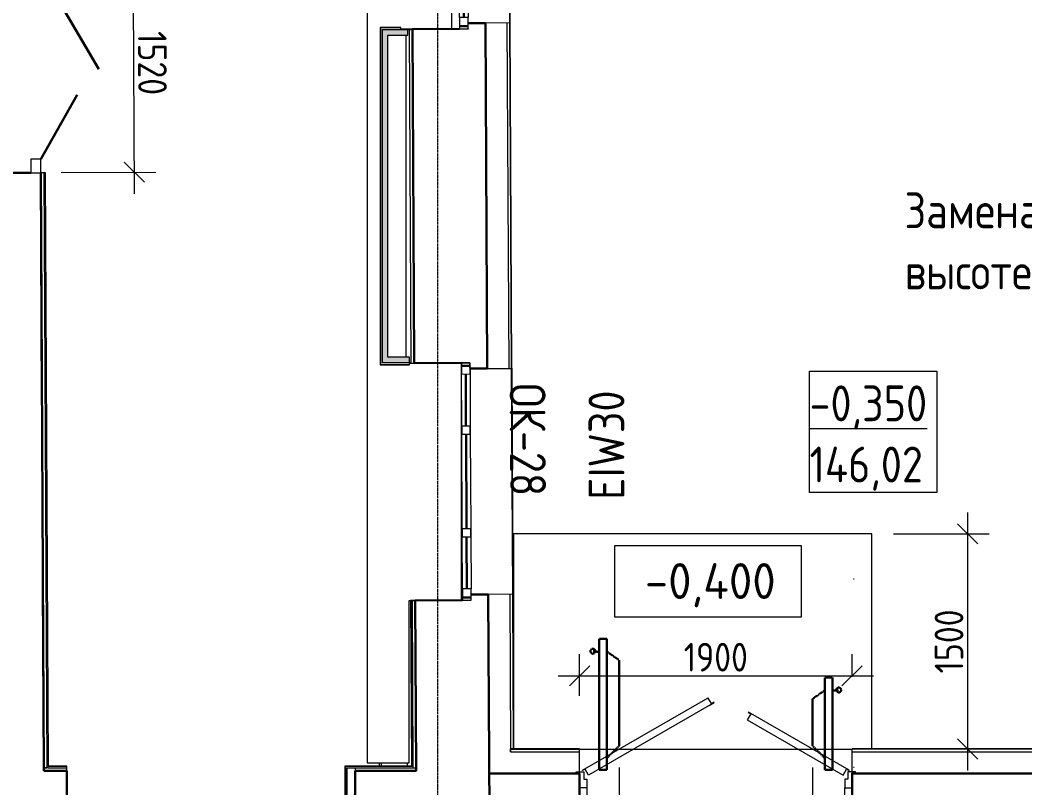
# Model space of a CAD drawing. Header units: millimetres. Extents: x 504091 to 2165846, y 135022 to 442887.
# Drawn here: x 1400237 to 1407246, y 325333 to 330686 of the extents above; entities that cross this region are included whole.
import ezdxf

# ---------------------------------------------------------------- set-up
doc = ezdxf.new("R2010")
doc.units = ezdxf.units.MM
for name, pattern in [('ADSK_Линия сетки', [25, 20, -2.5, 0, -2.5]), ('ADSK_Штриховая_ш3 п1_5', [4.5, 3, -1.5]), ('осеваяX2', [4, 2.5, -0.5, 0.5, -0.5])]:
    doc.linetypes.add(name, pattern=pattern)
doc.layers.get('Defpoints').update_dxf_attribs({"color": 255})
for name, color, linetype, lineweight in [('_ Окна', 7, 'Continuous', 30), ('Аннотация', 7, 'Continuous', 9), ('Двери', 7, 'Continuous', 20), ('Марки окон', 7, 'Continuous', 20), ('Окна', 7, 'Continuous', 18), ('Оси', 165, 'осеваяX2', 13), ('отметки', 7, 'Continuous', 20), ('Перекрытие', 7, 'Continuous', 18), ('размеры', 7, 'Continuous', 9), ('Стены внутренние', 7, 'Continuous', 18), ('Стены наружные', 7, 'Continuous', 18), ('Стены несущие', 7, 'Continuous', 30), ('Стены отделка', 7, 'Continuous', 30), ('Стены штриховка', 7, 'Continuous', 18)]:
    doc.layers.add(name, color=color, linetype=linetype, lineweight=lineweight)
doc.layers.add('Линии', color=7, linetype='Continuous', lineweight=9, true_color=0x00a600)
doc.styles.add('GOST Common_2', font='GOST_Common.ttf', dxfattribs={"width": 0.9, "height": 200})
doc.styles.add('GOST Common_3', font='GOST_Common.ttf', dxfattribs={"height": 250})
doc.styles.add('GOST Common_4', font='GOST_Common.ttf', dxfattribs={"width": 0.9, "height": 200})
doc.dimstyles.new('ADSK_Основной_2_мм', dxfattribs={"dimscale": 304.8, "dimtxt": 201.142999, "dimasz": 0.463911, "dimexe": 0.492126, "dimexo": 0.492126, "dimgap": 0.098425, "dimtad": 1, "dimrnd": 0.01, "dimdsep": 46, "dimtxsty": 'GOST Common_4', "dimblk1": 'OBLIQUE', "dimblk2": 'OBLIQUE', "dimsah": 1, "dimcen": 0.09, "dimdle": 0.492126, "dimazin": 2, "dimtfac": 1, "dimtdec": 4, "dimtix": 1, "dimtmove": 0, "dimatfit": 3, "dimfxl": 0, "dimtvp": 1, "dimtolj": 1, "dimtzin": 0, "dimlwd": 20, "dimlwe": 20, "dimarcsym": 0})

# ---------------------------------------------------------------- blocks, each defined once
blk = doc.blocks.new('dver-dpmo-260 - ДН_ 21-19 неравноп__ левая 300х1600 ДН-4п-2649260-План 1-го этажа')
at = {"layer": 'Двери'}
for p, q in [((965.2, 1608.3), (960.2, 1608.3)), ((-930.5, 276.7), (-54.1, 782.7)), ((-54.1, 782.7), (-52.6, 780.1)), ((-30.6, 742), (-52.6, 780.1)), ((-45.9, 728.5), (-887.7, 242.5)), ((-45.9, 728.5), (-11.2, 748.5)), ((-13.2, 752), (-30.6, 742)), ((-11.2, 748.5), (-13.2, 752)), ((243.1, 670.1), (219.1, 628.5)), ((227.3, 682.7), (225.8, 680.1)), ((225.8, 680.1), (243.1, 670.1)), ((930.5, 276.7), (227.3, 682.7)), ((219.1, 628.5), (887.7, 242.5)), ((-911.7, 284.1), (-929, 274.1)), ((-887.7, 242.5), (-911.7, 284.1)), ((887.7, 242.5), (911.7, 284.1)), ((911.7, 284.1), (929, 274.1)), ((960.2, 297.8), (965.2, 297.8)), ((-975, 267), (-920, 267)), ((-975, 255), (-975, 267)), ((-950, 255), (-975, 255)), ((-950, 154), (-950, 255)), ((-929, 274.1), (-930.5, 276.7)), ((-920, 267), (-920, 214)), ((-920, 214), (-899, 214)), ((-899, 214), (-899, 154)), ((899, 214), (899, 154)), ((920, 214), (899, 214)), ((920, 267), (920, 214)), ((975, 267), (920, 267)), ((929, 274.1), (930.5, 276.7)), ((950, 255), (975, 255)), ((950, 154), (950, 255)), ((975, 255), (975, 267)), ((-899, 154), (-950, 154)), ((899, 154), (950, 154))]:
    blk.add_line(p, q, dxfattribs=at)
blk = doc.blocks.new('Дверь-Alumark_двупольная с глухим окном_S70 - 1520х2200 _алюм_ост_ Д11п-6529393-План 1-го этажа')
at = {"layer": 'Двери', "lineweight": 30}
for p, q in [((-540, 240), (165.8, 647.5)), ((790, 240), (344, 497.5))]:
    blk.add_line(p, q, dxfattribs=at)
at = {"layer": 'Двери'}
for p, q in [((-635, 240), (-635, 170)), ((-540, 240), (-635, 240)), ((-540, 170), (-540, 240)), ((790, 240), (790, 170)), ((885, 240), (790, 240)), ((885, 170), (885, 240)), ((-635, 170), (-540, 170)), ((790, 170), (885, 170))]:
    blk.add_line(p, q, dxfattribs=at)
blk = doc.blocks.new('окно трехпол с фрамугой - 1615-2300_h___нов_ ок-28 ЕIW30-6253197-План 1-го этажа')
at = {"layer": '_ Окна', "lineweight": 18}
for p, q in [((-827.5, 75), (-827.5, 135)), ((-827.5, 135), (-747.5, 135)), ((-747.5, 75), (-827.5, 75)), ((-747.5, 135), (-747.5, 75)), ((-387.5, 75), (-387.5, 135)), ((-387.5, 135), (-327.5, 135)), ((-327.5, 75), (-387.5, 75)), ((-327.5, 135), (-327.5, 75)), ((327.5, 75), (327.5, 135)), ((327.5, 135), (387.5, 135)), ((387.5, 75), (327.5, 75)), ((387.5, 135), (387.5, 75)), ((747.5, 135), (747.5, 75)), ((827.5, 135), (747.5, 135)), ((747.5, 75), (827.5, 75)), ((827.5, 75), (827.5, 135))]:
    blk.add_line(p, q, dxfattribs=at)
at = {"layer": '_ Окна'}
for p, q in [((-807.5, 75), (-807.5, 135)), ((-747.5, 105), (-387.5, 105)), ((-327.5, 105), (327.5, 105)), ((387.5, 105), (747.5, 105)), ((807.5, 75), (807.5, 135))]:
    blk.add_line(p, q, dxfattribs=at)
at = {"layer": 'Окна'}
for p, q in [((-827.5, 135), (-827.5, 75)), ((-747.5, 135), (-827.5, 135)), ((-827.5, 75), (-747.5, 75)), ((-747.5, 135), (-387.5, 135)), ((-387.5, 75), (-747.5, 75)), ((-327.5, 135), (-387.5, 135)), ((-387.5, 75), (-327.5, 75)), ((-327.5, 135), (327.5, 135)), ((327.5, 75), (-327.5, 75)), ((387.5, 135), (327.5, 135)), ((327.5, 75), (387.5, 75)), ((387.5, 135), (747.5, 135)), ((747.5, 75), (387.5, 75)), ((827.5, 135), (747.5, 135)), ((747.5, 75), (827.5, 75)), ((827.5, 75), (827.5, 135))]:
    blk.add_line(p, q, dxfattribs=at)
blk = doc.blocks.new('окно трехпол с фрамугой - 1615-2300_h___нов_ ок-13-2116291-План 1-го этажа')
at = {"layer": '_ Окна', "lineweight": 18}
for p, q in [((-827.5, 75), (-827.5, 135)), ((-827.5, 135), (-747.5, 135)), ((-747.5, 75), (-827.5, 75)), ((-747.5, 135), (-747.5, 75)), ((-387.5, 75), (-387.5, 135)), ((-387.5, 135), (-327.5, 135)), ((-327.5, 75), (-387.5, 75)), ((-327.5, 135), (-327.5, 75)), ((327.5, 75), (327.5, 135)), ((327.5, 135), (387.5, 135)), ((387.5, 75), (327.5, 75)), ((387.5, 135), (387.5, 75)), ((747.5, 135), (747.5, 75)), ((827.5, 135), (747.5, 135)), ((747.5, 75), (827.5, 75)), ((827.5, 75), (827.5, 135))]:
    blk.add_line(p, q, dxfattribs=at)
at = {"layer": '_ Окна'}
for p, q in [((-807.5, 75), (-807.5, 135)), ((-747.5, 105), (-387.5, 105)), ((-327.5, 105), (327.5, 105)), ((387.5, 105), (747.5, 105)), ((807.5, 75), (807.5, 135))]:
    blk.add_line(p, q, dxfattribs=at)
at = {"layer": 'Окна'}
for p, q in [((-827.5, 135), (-827.5, 75)), ((-747.5, 135), (-827.5, 135)), ((-827.5, 75), (-747.5, 75)), ((-747.5, 135), (-387.5, 135)), ((-387.5, 75), (-747.5, 75)), ((-327.5, 135), (-387.5, 135)), ((-387.5, 75), (-327.5, 75)), ((-327.5, 135), (327.5, 135)), ((327.5, 75), (-327.5, 75)), ((387.5, 135), (327.5, 135)), ((327.5, 75), (387.5, 75)), ((387.5, 135), (747.5, 135)), ((747.5, 75), (387.5, 75)), ((827.5, 135), (747.5, 135)), ((747.5, 75), (827.5, 75)), ((827.5, 75), (827.5, 135))]:
    blk.add_line(p, q, dxfattribs=at)
blk = doc.blocks.new('Высотные отметки - Рамка-12095-План 1-го этажа')
at = {"layer": 'Аннотация', "lineweight": 20}
for p, q in [((-6.5, 0), (-6.5, 5)), ((-6.5, 5), (6.5, 5)), ((6.5, 5), (6.5, 0)), ((6.5, 0), (-6.5, 0))]:
    blk.add_line(p, q, dxfattribs=at)
blk = doc.blocks.new('_Oblique')
at = {"color": 0, "linetype": 'ByBlock', "lineweight": -2}
blk.add_line((-0.5, -0.5), (0.5, 0.5), dxfattribs=at)
blk = doc.blocks.new('*D2755')
at = {"layer": 'Defpoints', "color": 0, "lineweight": 20, "transparency": 16777216}
for p in [(1400399.9, 331141.9), (1401025.8, 331145.1), (1400373.8, 329621.7)]:
    blk.add_point(p, dxfattribs=at)
at = {"layer": 'размеры', "color": 0, "transparency": 16777216}
for p, q in [((1401034.4, 329475.1), (1401025.1, 331295.1)), ((1400549.9, 331142.6), (1401175.8, 331145.8)), ((1400523.8, 329622.5), (1401183.6, 329625.9))]:
    blk.add_line(p, q, dxfattribs=at)
at = {"layer": 'размеры', "color": 0, "transparency": 16777216, "xscale": 141.4, "yscale": 141.4, "zscale": 141.4}
for p, rotation in [((1401025.8, 331145.1), 90.29450663411957), ((1401033.6, 329625.1), 270.2945066341196)]:
    blk.add_blockref('_Oblique', p, dxfattribs=dict(at, rotation=rotation))
at = {"layer": 'размеры', "color": 0, "lineweight": 20, "transparency": 16777216, "insert": (1401159.7, 330385.7), "char_height": 200, "width": 560.473, "attachment_point": 5, "rotation": 270.29451, "style": 'GOST Common_4'}
blk.add_mtext('\\A1;1520', dxfattribs=at)
blk = doc.blocks.new('*D2713')
at = {"layer": 'Defpoints', "color": 0, "lineweight": 20, "transparency": 16777216}
for p in [(1406178.7, 327103.9), (1406846.9, 325603.9), (1406946.9, 325603.9)]:
    blk.add_point(p, dxfattribs=at)
at = {"layer": 'размеры', "color": 0, "transparency": 16777216}
for p, q in [((1406846.9, 327253.9), (1406846.9, 325453.9)), ((1406328.7, 327103.9), (1406996.9, 327103.9)), ((1406796.9, 325603.9), (1406696.9, 325603.9))]:
    blk.add_line(p, q, dxfattribs=at)
at = {"layer": 'размеры', "color": 0, "transparency": 16777216, "xscale": 141.4, "yscale": 141.4, "zscale": 141.4}
for p, rotation in [((1406846.9, 327103.9), 90), ((1406846.9, 325603.9), 270)]:
    blk.add_blockref('_Oblique', p, dxfattribs=dict(at, rotation=rotation))
at = {"layer": 'размеры', "color": 0, "lineweight": 20, "transparency": 16777216, "insert": (1406716.9, 326353.9), "char_height": 200, "width": 560.473, "attachment_point": 5, "rotation": 90, "style": 'GOST Common_4'}
blk.add_mtext('\\A1;1500', dxfattribs=at)
blk = doc.blocks.new('*D2720')
at = {"layer": 'Defpoints', "color": 0, "lineweight": 20, "transparency": 16777216}
for p in [(1404415.3, 325625.7), (1405765.3, 325625.7), (1405765.3, 324125.6)]:
    blk.add_point(p, dxfattribs=at)
at = {"layer": 'размеры', "color": 0, "transparency": 16777216}
for p, q in [((1404415.3, 325475.7), (1404415.3, 323975.6)), ((1405765.3, 325475.7), (1405765.3, 323975.6)), ((1404265.3, 324125.6), (1405915.3, 324125.6))]:
    blk.add_line(p, q, dxfattribs=at)
at = {"layer": 'размеры', "color": 0, "transparency": 16777216, "xscale": 141.4, "yscale": 141.4, "zscale": 141.4, "rotation": 180}
blk.add_blockref('_Oblique', (1404415.3, 324125.6), dxfattribs=at)
at = {"layer": 'размеры', "color": 0, "transparency": 16777216, "xscale": 141.4, "yscale": 141.4, "zscale": 141.4}
blk.add_blockref('_Oblique', (1405765.3, 324125.6), dxfattribs=at)
at = {"layer": 'размеры', "color": 0, "lineweight": 20, "transparency": 16777216, "char_height": 200, "width": 1251.859, "attachment_point": 5, "style": 'GOST Common_4'}
for s, insert in [('\\A1;1350', (1405090.3, 324255.6)), ('\\A1;"в свету"', (1405090.3, 323965.6))]:
    blk.add_mtext(s, dxfattribs=dict(at, insert=insert))
blk = doc.blocks.new('*D2726')
at = {"layer": 'Defpoints', "color": 0, "lineweight": 20, "transparency": 16777216}
for p in [(1406040.3, 326114), (1406040.3, 325957.9), (1404140.3, 325825.6)]:
    blk.add_point(p, dxfattribs=at)
at = {"layer": 'размеры', "color": 0, "transparency": 16777216}
for p, q in [((1404140.3, 325975.6), (1404140.3, 326264)), ((1406040.3, 326107.9), (1406040.3, 326264)), ((1403990.3, 326114), (1406190.3, 326114))]:
    blk.add_line(p, q, dxfattribs=at)
at = {"layer": 'размеры', "color": 0, "transparency": 16777216, "xscale": 141.4, "yscale": 141.4, "zscale": 141.4, "rotation": 180}
blk.add_blockref('_Oblique', (1404140.3, 326114), dxfattribs=at)
at = {"layer": 'размеры', "color": 0, "transparency": 16777216, "xscale": 141.4, "yscale": 141.4, "zscale": 141.4}
blk.add_blockref('_Oblique', (1406040.3, 326114), dxfattribs=at)
at = {"layer": 'размеры', "color": 0, "lineweight": 20, "transparency": 16777216, "insert": (1405090.3, 326244), "char_height": 200, "width": 560.473, "attachment_point": 5, "style": 'GOST Common_4'}
blk.add_mtext('\\A1;1900', dxfattribs=at)

msp = doc.modelspace()

# ---------------------------------------------------------------- hatches: boundary and pattern name
at = {"layer": 'Стены внутренние'}
for points in [[(1402761.6703, 328335.1), (1402801.6703, 328335.1), (1402801.6703, 330621.0429), (1402761.6703, 330621.0429), (1402761.6703, 328553.2085)], [(1402913.39, 330581.0429), (1402941.3903, 330581.0429), (1402941.3903, 330621.0429), (1402801.6703, 330621.0429), (1402801.6703, 330581.0429), (1402913.3278, 330581.0429)], [(1402761.6703, 328295.1), (1402952.8062, 328295.1), (1402952.8062, 328335.1), (1402761.6703, 328335.1), (1402761.6703, 328312.0123)]]:
    msp.add_hatch(color=256, dxfattribs=at).paths.add_polyline_path(points)
at = {"layer": 'Стены внутренние', "lineweight": 9}
h = msp.add_hatch(dxfattribs=at)
h.set_pattern_fill('ANSI34', color=256, scale=20, style=0)
h.set_pattern_definition([(45, (1368096.43, 304821.34), (-269.4077, 269.4077), []), (45, (1368186.23, 304821.34), (-269.4077, 269.4077), []), (45, (1368276.04, 304821.34), (-269.4077, 269.4077), []), (45, (1368365.84, 304821.34), (-269.4077, 269.4077), [])])
h.paths.add_polyline_path([(1402514.5848, 325472.6858), (1402574.5848, 325472.6858), (1402574.5848, 324942.6858), (1402614.5848, 324942.6858), (1402614.5848, 323510.6858), (1402514.5848, 323510.6858)])

# ---------------------------------------------------------------- linework, layer by layer
at = {"layer": 'Аннотация', "lineweight": 9, "flags": 128}
msp.add_lwpolyline([(1405743.8864, 328239.0197), (1406631.2864, 328239.0197), (1406631.2864, 327392.0197), (1405743.8864, 327392.0197)], close=True, dxfattribs=at)
at = {"layer": 'Линии', "color": 7, "linetype": 'ADSK_Штриховая_ш3 п1_5', "lineweight": 30}
for p, q in [((1404330.2939, 326372.084), (1404277.2939, 326372.8099)), ((1404277.2939, 326372.8099), (1404277.2939, 325459.7243)), ((1404330.2939, 325458.9984), (1404330.2939, 326372.084)), ((1404277.2939, 326280.3781), (1404232.5893, 326285.5263)), ((1404330.2939, 326283.1621), (1404415.2939, 326223.6445)), ((1404415.2939, 326223.6445), (1404415.2939, 325625.7469)), ((1405850.2939, 326102.084), (1405903.2939, 326102.8099)), ((1405850.2939, 325458.9984), (1405850.2939, 326102.084)), ((1405903.2939, 326102.8099), (1405903.2939, 325459.7243)), ((1405903.2939, 326010.3781), (1405947.9984, 326015.5263)), ((1405850.2939, 326013.1621), (1405765.2939, 325953.6445)), ((1405765.2939, 325953.6445), (1405765.2939, 325625.7469)), ((1404415.2939, 325625.7469), (1404330.2939, 325540.7469)), ((1405765.2939, 325625.7469), (1405850.2939, 325540.7469)), ((1404277.2939, 325459.7243), (1404330.2939, 325458.9984)), ((1405903.2939, 325459.7243), (1405850.2939, 325458.9984))]:
    msp.add_line(p, q, dxfattribs=at)
for centre in [(1404232.5893, 326285.5263), (1405947.9984, 326015.5263)]:
    msp.add_circle(centre, 17, dxfattribs=at)
at = {"layer": 'Оси', "linetype": 'ADSK_Линия сетки'}
msp.add_line((1403149.8592, 300469.847), (1403149.8592, 349044.3426), dxfattribs=at)
at = {"layer": 'Перекрытие'}
for p, q in [((1402658.1642, 340550.4498), (1402658.1642, 325507.6858)), ((1403248.9997, 330623.7488), (1403248.9997, 332278.7702)), ((1402930.1642, 328335.1), (1402930.1642, 330581.0429)), ((1402953.1872, 330621.0429), (1402973.1874, 330621.0429)), ((1402955.0096, 328295.1), (1402953.0095, 328295.1)), ((1403315.0142, 328295.1), (1403152.0596, 328295.1)), ((1403315.1834, 326640.9078), (1403315.1834, 328261.8137)), ((1406178.698, 327103.8691), (1403678.698, 327103.8691)), ((1403678.698, 327103.8691), (1403678.698, 325800.537)), ((1406178.698, 325603.8691), (1406178.698, 327103.8691)), ((1402949.8592, 325507.6858), (1402949.8592, 326640.0665)), ((1402949.8592, 326640.0665), (1403149.6667, 326640.0665)), ((1404140.2939, 325603.8691), (1406040.2939, 325603.8691)), ((1402658.1642, 325507.6858), (1402949.8592, 325507.6858)), ((1404190.2939, 325332.8529), (1404190.2939, 324923.8691)), ((1405990.2939, 324923.8691), (1405990.2939, 325332.8529))]:
    msp.add_line(p, q, dxfattribs=at)
at = {"layer": 'Стены внутренние'}
for p, q in [((1402743.6962, 325484.6858), (1402743.6962, 325507.6858)), ((1402755.6962, 325507.6858), (1402755.6962, 325484.6858)), ((1402939.2949, 325484.5432), (1402939.1773, 325507.6858))]:
    msp.add_line(p, q, dxfattribs=at)
at = {"layer": 'Стены наружные'}
for p, q in [((1403652.9734, 330664.8026), (1403644.968, 332239.7823)), ((1403645.968, 332239.7874), (1403653.9734, 330664.8077)), ((1403666.2033, 328258.7129), (1403674.2088, 326683.7332)), ((1403673.2088, 326683.7281), (1403665.2084, 328257.7078))]:
    msp.add_line(p, q, dxfattribs=at)
at = {"layer": 'Стены несущие'}
for p, q in [((1403482.9709, 330664.9385), (1403362.9725, 330664.3286)), ((1403482.9709, 330664.9385), (1403495.211, 328256.8437)), ((1403303.1766, 330624.0242), (1402973.1808, 330622.3468)), ((1402985.0143, 328294.251), (1402973.1808, 330622.3468)), ((1403363.1758, 330624.3291), (1403363.1859, 330622.3292)), ((1400311.249, 329621.3744), (1399901.2544, 329619.267)), ((1400402.6777, 325452.6858), (1400381.2481, 329621.7342)), ((1400381.324, 329621.7346), (1400389.4309, 328046.5409)), ((1402985.0143, 328294.251), (1403315.01, 328295.9283)), ((1403375.2125, 328256.2338), (1403495.211, 328256.8437)), ((1400396.1215, 326746.5582), (1400402.6777, 325472.6858)), ((1403503.2164, 326681.8641), (1403383.218, 326681.2541)), ((1403503.2164, 326681.8641), (1403512.1521, 324923.8691)), ((1403323.4221, 326640.9497), (1402993.4263, 326639.2723)), ((1402999.4576, 325452.6858), (1402993.4263, 326639.2723)), ((1402514.5848, 325472.6858), (1402514.5848, 323510.6858)), ((1400562.2162, 325452.6858), (1400402.6777, 325452.6858)), ((1400562.2162, 324942.6858), (1400562.2162, 325452.6858)), ((1402999.4576, 325452.6858), (1402574.5848, 325452.6858)), ((1402574.5848, 325452.6858), (1402574.5848, 324942.6858)), ((1403509.5599, 325433.8691), (1404140.2939, 325433.8691)), ((1404140.2939, 324923.8691), (1404140.2939, 325433.8691)), ((1406040.2939, 325433.8691), (1408001.943, 325433.8691)), ((1406040.2939, 324923.8691), (1406040.2939, 325433.8691))]:
    msp.add_line(p, q, dxfattribs=at)
at = {"layer": 'Стены отделка', "lineweight": 9}
for p, q in [((1403652.9687, 330665.8026), (1403482.9709, 330664.9385)), ((1403482.9709, 330664.9385), (1403482.9709, 330664.9385)), ((1403632.969, 330665.701), (1403632.9791, 330663.701)), ((1403665.2088, 328257.7078), (1403652.9687, 330665.8026)), ((1403653.9734, 330664.8077), (1403652.9734, 330664.8026)), ((1403652.9734, 330664.8026), (1403665.2033, 328258.7078)), ((1403666.2033, 328258.7129), (1403653.9734, 330664.8077)), ((1402749.6703, 330631.0429), (1402749.6703, 328285.1)), ((1402893.1254, 330633.0429), (1402751.6703, 330633.0429)), ((1402761.6703, 330621.0429), (1402761.6703, 328295.1)), ((1402761.6703, 330621.0429), (1402953.1872, 330621.0429)), ((1402801.6703, 330581.0429), (1402941.3903, 330581.0429)), ((1402801.6703, 328335.1), (1402801.6703, 330581.0429)), ((1402893.1819, 330621.9402), (1402893.1254, 330633.0429)), ((1402973.1808, 330622.3468), (1402893.1819, 330621.9402)), ((1402941.3903, 330581.0429), (1402941.3903, 330621.0429)), ((1402953.1872, 330621.0429), (1402953.1811, 330622.2452)), ((1402965.0145, 328294.1493), (1402953.1872, 330621.0429)), ((1400413.3235, 329621.8991), (1400381.324, 329621.7346)), ((1400401.3237, 329621.8374), (1400422.6779, 325472.6858)), ((1400434.6163, 325484.6858), (1400413.3235, 329621.8991)), ((1402952.8062, 328335.1), (1402801.6703, 328335.1)), ((1402952.8062, 328295.1), (1402952.8062, 328335.1)), ((1402751.6703, 328283.1), (1402953.0705, 328283.1)), ((1402965.0097, 328295.1), (1402761.6703, 328295.1)), ((1402953.0147, 328294.0883), (1402985.0143, 328294.251)), ((1402953.0705, 328283.1), (1402953.0147, 328294.0883)), ((1403665.2033, 328258.7078), (1403666.2033, 328258.7129)), ((1403495.211, 328256.8437), (1403665.2088, 328257.7078)), ((1400389.4309, 328046.5409), (1400396.1215, 326746.5582)), ((1403673.2142, 326682.7281), (1403503.2164, 326681.8641)), ((1403674.2088, 326683.7332), (1403673.2088, 326683.7281)), ((1403673.2088, 326683.7281), (1403678.6976, 325603.8691)), ((1403678.698, 325603.8691), (1403673.2142, 326682.7281)), ((1403679.6976, 325603.8691), (1403674.2088, 326683.7332)), ((1402993.4263, 326639.2723), (1402961.4268, 326639.1097)), ((1402961.4268, 326639.1097), (1402967.2946, 325484.6858)), ((1402979.3563, 325472.5705), (1402973.4266, 326639.1707)), ((1403658.7994, 325583.8691), (1403658.6977, 325603.8691)), ((1403658.7994, 325604.8691), (1403658.7994, 325583.8691)), ((1404140.2939, 325604.8691), (1403658.7994, 325604.8691)), ((1403658.7994, 325603.8691), (1404140.2939, 325603.8691)), ((1404140.2939, 325433.8691), (1404140.2939, 325604.8691)), ((1406040.2939, 325433.8691), (1406040.2939, 325604.8691)), ((1408001.943, 325604.8691), (1406040.2939, 325604.8691)), ((1408001.943, 325603.8691), (1406040.2939, 325603.8691)), ((1403508.7974, 325583.8691), (1403513.9042, 325583.8691)), ((1403513.9042, 325433.8691), (1403513.9042, 325583.8691)), ((1400402.6777, 325472.6858), (1400422.6774, 325472.7888)), ((1400432.6781, 325472.6858), (1400402.6777, 325472.6858)), ((1400402.6777, 325472.6858), (1400402.6777, 325452.6858)), ((1400562.2162, 325484.6858), (1400434.6163, 325484.6858)), ((1400562.2162, 325452.6858), (1400562.2162, 325484.6858)), ((1402967.2946, 325484.6858), (1402502.5848, 325484.6858)), ((1402502.5848, 325484.6858), (1402502.5848, 323500.6858)), ((1402514.5848, 325472.6858), (1403002.0499, 325472.6858)), ((1402574.5848, 325472.6858), (1402574.5848, 325452.6858)), ((1402979.3563, 325472.5705), (1402999.356, 325472.6721)), ((1403002.0499, 325452.6858), (1403002.0499, 325472.6858)), ((1402999.4576, 325452.6858), (1403002.0499, 325452.6858))]:
    msp.add_line(p, q, dxfattribs=at)
at = {"layer": 'Стены штриховка'}
for p, q in [((1403632.9791, 330663.701), (1403645.2091, 328257.6061)), ((1402751.6703, 330633.0429), (1402749.6703, 330633.0429)), ((1402749.6703, 330633.0429), (1402749.6703, 330631.0429)), ((1402893.1356, 330631.0429), (1402749.6703, 330631.0429)), ((1402751.6703, 330633.0429), (1402751.6703, 328283.1)), ((1400411.3236, 329621.8888), (1400432.6266, 325482.6858)), ((1402749.6703, 328285.1), (1402953.0604, 328285.1)), ((1402749.6703, 328285.1), (1402749.6703, 328283.1)), ((1402749.6703, 328283.1), (1402751.6703, 328283.1)), ((1403653.2145, 326682.6265), (1403658.6977, 325603.8691)), ((1402963.4267, 326639.1199), (1402969.3048, 325482.6858)), ((1403658.7994, 325583.8691), (1404140.2939, 325583.8691)), ((1406040.2939, 325583.8691), (1408001.943, 325583.8691)), ((1400562.2162, 325482.6858), (1400432.6266, 325482.6858)), ((1400432.6781, 325472.6858), (1400562.2162, 325472.6858)), ((1402504.5848, 325484.6858), (1402504.5848, 323500.6858)), ((1402969.3048, 325482.6858), (1402504.5848, 325482.6858))]:
    msp.add_line(p, q, dxfattribs=at)

# ---------------------------------------------------------------- block references
at = {"layer": 'Двери', "rotation": 270.2945066347904}
msp.add_blockref('Дверь-Alumark_двупольная с глухим окном_S70 - 1520х2200 _алюм_ост_ Д11п-6529393-План 1-го этажа', (1400136.7023, 330505.4889), dxfattribs=at)
at = {"layer": 'Двери'}
msp.add_blockref('dver-dpmo-260 - ДН_ 21-19 неравноп__ левая 300х1600 ДН-4п-2649260-План 1-го этажа', (1405090.2939, 325178.8691), dxfattribs=at)
at = {"layer": 'Окна', "rotation": 270.2912255442423}
for name, p in [('окно трехпол с фрамугой - 1615-2300_h___нов_ ок-13-2116291-План 1-го этажа', (1403223.9715, 331451.1323)), ('окно трехпол с фрамугой - 1615-2300_h___нов_ ок-28 ЕIW30-6253197-План 1-го этажа', (1403244.217, 327468.0578))]:
    msp.add_blockref(name, p, dxfattribs=at)
at = {"layer": 'отметки', "lineweight": 20, "xscale": 99.99999999999993, "yscale": 99.99999999999993, "zscale": 99.99999999999993}
msp.add_blockref('Высотные отметки - Рамка-12095-План 1-го этажа', (1405035.0691, 326523.3132), dxfattribs=at)

# ---------------------------------------------------------------- texts
at = {"layer": 'Аннотация', "lineweight": 9, "char_height": 250, "attachment_point": 1, "line_spacing_factor": 1.022766, "style": 'GOST Common_2'}
for s, insert, width in [('\\pt360,720,1080,1440,1800,2160,2520,2880,3240,3600,3960,4320,4680,5040,5400,5760,6120,6480,6840,7200,7560,7920,8280,8640,9000,9360,9720,10080,10440,10800,11160,11520;Замена поручня из нержавеющей стали на высоте 900 и 500 мм, ⌀50 мм', (1406406.8455, 329484.4017), 6762.6), ('\\pt360,720,1080,1440,1800,2160,2520,2880,3240,3600,3960,4320,4680,5040,5400,5760,6120,6480,6840,7200,7560,7920,8280,8640,9000,9360,9720,10080,10440,10800,11160,11520;{\\L-0,350\\P}146,02', (1405743.8864, 328138.64), 896.274)]:
    msp.add_mtext(s, dxfattribs=dict(at, insert=insert, width=width))
at = {"layer": 'Аннотация', "color": 1, "lineweight": 9, "true_color": 0xff0000, "insert": (1404202.3891, 327339.8815), "char_height": 250, "width": 811.737, "attachment_point": 1, "rotation": 90, "line_spacing_factor": 1.022766, "style": 'GOST Common_2'}
msp.add_mtext('\\pt360,720,1080,1440,1800,2160,2520,2880,3240,3600,3960,4320,4680,5040,5400,5760,6120,6480,6840,7200,7560,7920,8280,8640,9000,9360,9720,10080,10440,10800,11160,11520;ЕIW30', dxfattribs=at)
at = {"layer": 'Марки окон', "lineweight": 9, "insert": (1403778.1947, 327759.8604), "char_height": 250, "width": 845.1, "attachment_point": 5, "rotation": 270.29122554, "line_spacing_factor": 1.022766, "style": 'GOST Common_2'}
msp.add_mtext('\\pt450,900,1350,1800,2250,2700,3150,3600,4050,4500,4950,5400,5850,6300,6750,7200,7650,8100,8550,9000,9450,9900,10350,10800,11250,11700,12150,12600,13050,13500,13950,14400;ОК-28', dxfattribs=at)
at = {"layer": 'отметки', "lineweight": 20, "insert": (1404595.079, 326900.0203), "char_height": 250, "width": 1055.976244, "attachment_point": 1, "line_spacing_factor": 1.022761, "style": 'GOST Common_3'}
msp.add_mtext('-0,400', dxfattribs=at)

# ---------------------------------------------------------------- dimensions: what is measured, and where the dimension line sits
at = {"layer": 'размеры', "lineweight": 20}
for base, p1, p2, angle, override, picture, middle in [((1401025.8324, 331145.0676), (1400373.826, 329621.6961), (1400399.8809, 331141.8501), 270.29450663, {"dimpost": '<>', "dimfxl": 1520.377277, "dimlwd": 65535, "dimlwe": 65535}, '*D2755', (1401159.7372, 330385.7458)), ((1406846.9341, 325603.8691), (1406178.698, 327103.8691), (1406946.919, 325603.8691), 90, {"dimpost": '<>', "dimfxl": 1685.278472, "dimlwd": 65535, "dimlwe": 65535}, '*D2713', (1406716.9341, 326353.8691))]:
    dim = msp.add_linear_dim(base=base, p1=p1, p2=p2, angle=angle, dimstyle='ADSK_Основной_2_мм', override=override, dxfattribs=at)
    dim.commit()
    dim.dimension.update_dxf_attribs({"geometry": picture, "text_midpoint": middle})
dim = msp.add_linear_dim(base=(1406040.2939, 326114.0271), p1=(1404140.2939, 325825.647), p2=(1406040.2939, 325957.881), dimstyle='ADSK_Основной_2_мм', override={"dimpost": '<>', "dimfxl": 1904.595977, "dimlwd": 65535, "dimlwe": 65535}, dxfattribs=at)
dim.commit()
dim.dimension.update_dxf_attribs({"geometry": '*D2726', "text_midpoint": (1405090.2939, 326244.0271)})
dim = msp.add_linear_dim(base=(1405765.2939, 324125.5984), p1=(1404415.2939, 325625.7469), p2=(1405765.2939, 325625.7469), text='<>\\X"в свету"', dimstyle='ADSK_Основной_2_мм', override={"dimpost": '<>', "dimfxl": 1350, "dimlwd": 65535, "dimlwe": 65535}, dxfattribs=at)
dim.commit()
dim.dimension.update_dxf_attribs({"geometry": '*D2720', "text_midpoint": (1405090.2939, 324125.5984)})

doc.saveas('drawing.dxf')
